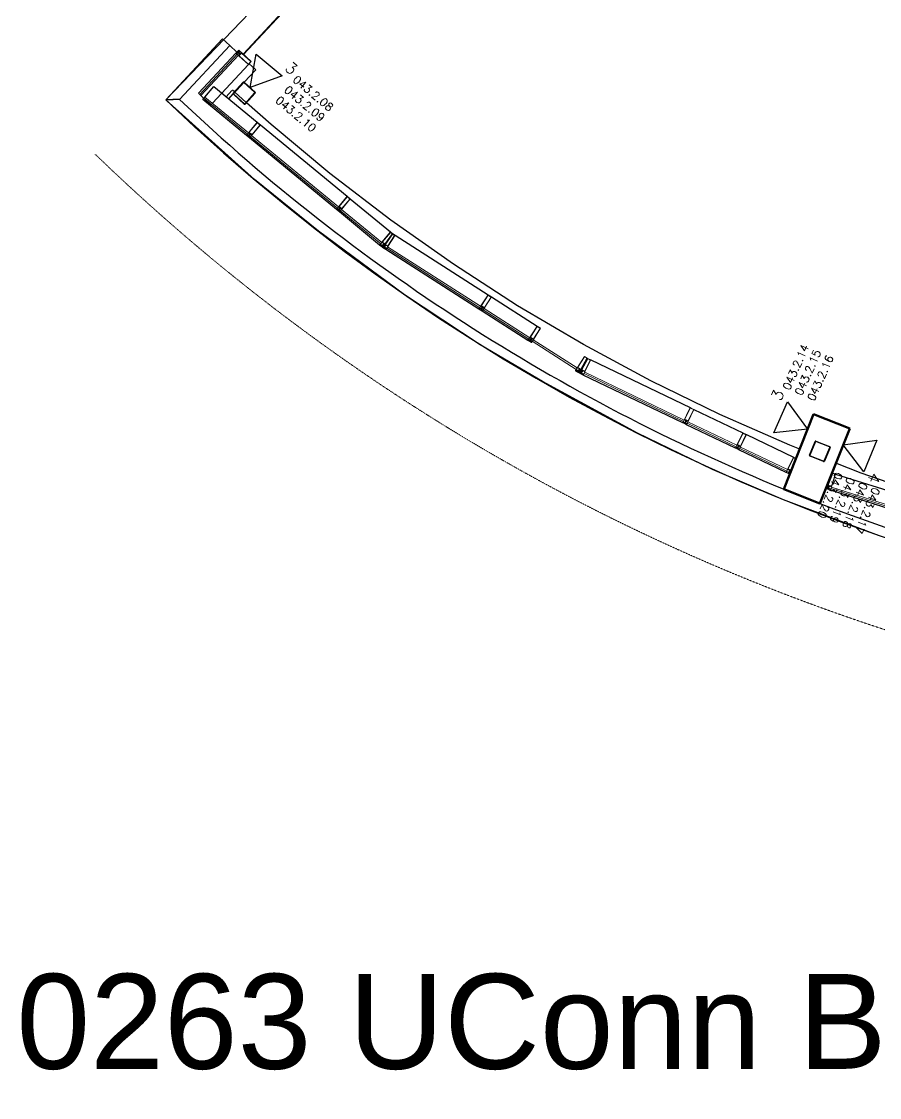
# Model space of a CAD drawing. Header units: inches. Extents: x -460 to 10305, y -938 to 5356.
# Drawn here: x 248 to 778, y -938 to -273 of the extents above; entities that cross this region are included whole.
import ezdxf
from ezdxf.enums import TextEntityAlignment as Align

# ---------------------------------------------------------------- set-up
doc = ezdxf.new("R2010")
doc.units = ezdxf.units.IN
doc.header["$MEASUREMENT"] = 0
doc.linetypes.add('01-0263-G-DWG-BFP-ARCH$0$Dash 1_16_', pattern=[0.125, 0.0625, -0.0625])
for name, color, linetype, lineweight in [('01-0263-G-DWG-BFP-ARCH$0$SP-COLUMNS', 40, 'Continuous', 13), ('01-0263-G-DWG-BFP-ARCH$0$SP-DETL-GENF', 3, 'Continuous', 9), ('01-0263-G-DWG-BFP-ARCH$0$SP-HIDDEN', 143, 'Continuous', 9), ('01-0263-G-DWG-BFP-ARCH$0$SP-PRINT_TEXT', 250, 'Continuous', 13), ('01-0263-G-DWG-BFP-ARCH$0$SP-WALL-HALF', 42, 'Continuous', 13)]:
    doc.layers.add(name, color=color, linetype=linetype, lineweight=lineweight)
for name, color, linetype in [('01-0263-G-DWG-BFP-ARCH$0$SP-GROSS', 30, 'Continuous'), ('01-0263-G-DWG-BFP-ARCH$0$SP-WALL', 7, 'Continuous'), ('01-0263-G-DWG-BFP-ARCH$0$SP-WINDOW', 6, 'Continuous'), ('T-Comm-E', 1, 'Continuous')]:
    doc.layers.add(name, color=color, linetype=linetype)
doc.styles.add('01-0263-G-DWG-BFP-ARCH$0$ARIAL', font='ARIAL', dxfattribs={"height": 0.2})
doc.styles.add('3-32', font='SIMPLEX.shx', dxfattribs={"height": 9})

# ---------------------------------------------------------------- blocks, each defined once
blk = doc.blocks.new('01-0263-G-DWG-BFP-ARCH$0$HSS-Hollow Structural Section-Column - HSS10X10X_250-1986347-GROUND FLOOR - PROPOSED')
at = {"layer": '01-0263-G-DWG-BFP-ARCH$0$SP-COLUMNS', "lineweight": 9}
h = blk.add_hatch(dxfattribs=at)
h.set_pattern_fill('FP_102', color=256, style=0, pattern_type=2)
h.set_pattern_definition([(246.673, (495.515, -1160.129), (12.34141, -5.32195), []), (246.673, (500.833, -1173.511), (12.34141, -5.32195), [])])
h.paths.add_polyline_path([(-4.53, 5), (-4.86, 4.86), (-5, 4.53), (-5, -4.53), (-4.86, -4.86), (-4.44, -5), (4.53, -5), (4.86, -4.86), (5, -4.53), (5, 4.53), (4.86, 4.86), (4.53, 5)], flags=0)
h.paths.add_polyline_path([(-4.53, 4.77), (4.53, 4.77), (4.7, 4.7), (4.77, 4.53), (4.77, -4.53), (4.7, -4.7), (4.53, -4.77), (-4.53, -4.77), (-4.7, -4.7), (-4.77, -4.53), (-4.77, 4.53), (-4.7, 4.7)], flags=0)
at = {"layer": '01-0263-G-DWG-BFP-ARCH$0$SP-COLUMNS', "lineweight": 30}
for p, q in [((-5, -4.53), (-5, 4.53)), ((-4.77, 4.53), (-4.77, -4.53)), ((-4.53, 5), (4.53, 5)), ((4.53, 4.77), (-4.53, 4.77)), ((4.77, -4.53), (4.77, 4.53)), ((5, 4.53), (5, -4.53)), ((-4.53, -4.77), (4.53, -4.77)), ((4.53, -5), (-4.53, -5))]:
    blk.add_line(p, q, dxfattribs=at)
for centre, radius, start, end in [((-4.53, 4.53), 0.466, 90, 180), ((-4.53, 4.53), 0.233, 90, 180), ((4.53, 4.53), 0.466, 0, 90), ((4.53, 4.53), 0.233, 0, 90), ((-4.53, -4.53), 0.466, 180, 270), ((-4.53, -4.53), 0.233, 180, 270), ((4.53, -4.53), 0.466, 270, 0), ((4.53, -4.53), 0.233, 270, 360)]:
    blk.add_arc(centre, radius, start, end, dxfattribs=at)
blk = doc.blocks.new('01-0263-G-DWG-BFP-ARCH$0$HSS-Hollow Structural Section-Column - HSS10X10X_250-V85-GROUND FLOOR - PROPOSED')
at = {"layer": '01-0263-G-DWG-BFP-ARCH$0$SP-COLUMNS', "lineweight": 9}
h = blk.add_hatch(dxfattribs=at)
h.set_pattern_fill('FP_103', color=256, style=0, pattern_type=2)
h.set_pattern_definition([(267.124, (457.335, -988.287), (13.42307, -0.67435), []), (267.124, (466.994, -998.968), (13.42307, -0.67435), [])])
h.paths.add_polyline_path([(-4.86, 4.86), (-5, 4.53), (-5, -4.53), (-4.86, -4.86), (-4.53, -5), (4.53, -5), (4.86, -4.86), (5, -4.53), (5, 4.53), (4.86, 4.86), (4.53, 5), (-4.53, 5)], flags=0)
h.paths.add_polyline_path([(-4.7, 4.7), (-4.53, 4.77), (4.53, 4.77), (4.7, 4.7), (4.77, 4.53), (4.77, -4.53), (4.7, -4.7), (4.53, -4.77), (-4.53, -4.77), (-4.7, -4.7), (-4.77, -4.53), (-4.77, 4.53)], flags=0)
at = {"layer": '01-0263-G-DWG-BFP-ARCH$0$SP-COLUMNS', "lineweight": 30}
for p, q in [((-5, -4.53), (-5, 4.53)), ((-4.77, 4.53), (-4.77, -4.53)), ((-4.53, 5), (4.53, 5)), ((4.53, 4.77), (-4.53, 4.77)), ((4.77, -4.53), (4.77, 4.53)), ((5, 4.53), (5, -4.53)), ((-4.53, -4.77), (4.53, -4.77)), ((4.53, -5), (-4.53, -5))]:
    blk.add_line(p, q, dxfattribs=at)
for centre, radius, start, end in [((-4.53, 4.53), 0.466, 90, 180), ((-4.53, 4.53), 0.233, 90, 180), ((4.53, 4.53), 0.466, 0, 90), ((4.53, 4.53), 0.233, 0, 90), ((-4.53, -4.53), 0.466, 180, 270), ((-4.53, -4.53), 0.233, 180, 270), ((4.53, -4.53), 0.466, 270, 0), ((4.53, -4.53), 0.233, 270, 360)]:
    blk.add_arc(centre, radius, start, end, dxfattribs=at)
blk = doc.blocks.new('01-0263-G-DWG-BFP-ARCH$0$Basic Wall _ U CONN - Curved Front Wall END - ___-4148764-GROUND FLOOR - PROPOSED')
at = {"layer": '01-0263-G-DWG-BFP-ARCH$0$SP-WALL'}
for p, q in [((-320.57, -1021.53), (-316.92, -1024.93)), ((-323.72, -1033), (-316.54, -1025.28)), ((-316.92, -1024.93), (-316.54, -1025.28)), ((-330.3, -1040.07), (-323.88, -1033.17)), ((-333.25, -1043.24), (-330.47, -1040.25))]:
    blk.add_line(p, q, dxfattribs=at)
blk = doc.blocks.new('01-0263-G-DWG-BFP-ARCH$0$Basic Wall _ U CONN - Curved Front Wall END - ___-4139827-GROUND FLOOR - PROPOSED')
at = {"layer": '01-0263-G-DWG-BFP-ARCH$0$SP-WALL'}
for p, q in [((-372.11, -1043.9), (-337.04, -1006.21)), ((-332.65, -1010.29), (-363.67, -1043.64)), ((-337.04, -1006.21), (-332.65, -1010.29)), ((-332.65, -1010.29), (-328.26, -1014.38))]:
    blk.add_line(p, q, dxfattribs=at)
blk.add_lwpolyline([(-363.67, -1043.64), (-364.73, -1043.68), (-365.78, -1043.71), (-366.83, -1043.74), (-367.89, -1043.77), (-368.94, -1043.81), (-370, -1043.84), (-371.05, -1043.87), (-372.11, -1043.9)], dxfattribs=at)
blk = doc.blocks.new('01-0263-G-DWG-BFP-ARCH$0$System Panel - INSULATED - TEMPERED - GREEN TINT-4503100-GROUND FLOOR - PROPOSED')
at = {"layer": '01-0263-G-DWG-BFP-ARCH$0$SP-WINDOW', "lineweight": 13}
for p, q in [((16.63, 0.5), (-17.37, 0.5)), ((-17.37, 0.5), (-17.37, -0.5)), ((16.63, -0.5), (16.63, 0.5)), ((-17.37, -0.5), (16.63, -0.5))]:
    blk.add_line(p, q, dxfattribs=at)
blk = doc.blocks.new('01-0263-G-DWG-BFP-ARCH$0$System Panel - FLOAT GLASS - TEMPERED - CLEAR-4165941-GROUND FLOOR - PROPOSED')
at = {"layer": '01-0263-G-DWG-BFP-ARCH$0$SP-WINDOW', "lineweight": 13}
for p, q in [((16.07, 0.5), (-16.07, 0.5)), ((-16.07, 0.5), (-16.07, -0.5)), ((16.07, -0.5), (16.07, 0.5)), ((-16.07, -0.5), (16.07, -0.5))]:
    blk.add_line(p, q, dxfattribs=at)
blk = doc.blocks.new('01-0263-G-DWG-BFP-ARCH$0$System Panel - FLOAT GLASS - TEMPERED - CLEAR-4165942-GROUND FLOOR - PROPOSED')
at = {"layer": '01-0263-G-DWG-BFP-ARCH$0$SP-WINDOW', "lineweight": 13}
for p, q in [((34.75, 0.5), (-34.75, 0.5)), ((-34.75, 0.5), (-34.75, -0.5)), ((34.75, -0.5), (34.75, 0.5)), ((-34.75, -0.5), (34.75, -0.5))]:
    blk.add_line(p, q, dxfattribs=at)
blk = doc.blocks.new('01-0263-G-DWG-BFP-ARCH$0$System Panel - FLOAT GLASS - TEMPERED - CLEAR-4165943-GROUND FLOOR - PROPOSED')
at = {"layer": '01-0263-G-DWG-BFP-ARCH$0$SP-WINDOW', "lineweight": 13}
for p, q in [((17.43, 0.5), (-17.43, 0.5)), ((-17.43, 0.5), (-17.43, -0.5)), ((17.43, -0.5), (17.43, 0.5)), ((-17.43, -0.5), (17.43, -0.5))]:
    blk.add_line(p, q, dxfattribs=at)
blk = doc.blocks.new('01-0263-G-DWG-BFP-ARCH$0$Rectangular Mullion - 10_5 X 2_5 Mullion-V90-GROUND FLOOR - PROPOSED')
at = {"layer": '01-0263-G-DWG-BFP-ARCH$0$SP-DETL-GENF', "lineweight": 20}
for p, q in [((-1.25, 1.5), (-1.25, 1.06)), ((1.25, 1.5), (-1.25, 1.5)), ((-1.25, 0.96), (-1.25, 0.77)), ((-1.23, 0.75), (-1.15, 0.75)), ((-1.18, 0.99), (-1.22, 0.99)), ((-1.2, 1.08), (-1.2, 1.44)), ((-1.2, 1.44), (1.2, 1.44)), ((-1.06, 1.27), (-1.16, 1.08)), ((-1.11, 0.9), (-1.03, 0.9)), ((-1.05, 1.12), (-0.99, 1.23)), ((-1.05, 0.99), (-1.05, 1.12)), ((-0.94, 0.99), (-1.05, 0.99)), ((-0.99, 0.75), (0.99, 0.75)), ((-0.88, 0.85), (-0.88, 0.93)), ((-0.32, 0.85), (-0.88, 0.85)), ((-0.3, 0.88), (-0.32, 0.85)), ((-0.1, 0.5), (-0.31, 0.5)), ((-0.31, 0.5), (-0.31, 0.01)), ((-0.31, 0.01), (-0.25, 0.01)), ((0.3, 0.88), (-0.3, 0.88)), ((-0.25, 0.01), (-0.25, -0.07)), ((-0.19, 0.5), (-0.19, 0.17)), ((-0.19, 0.17), (-0.1, 0.06)), ((-0.04, -0.15), (-0.1, 0.07)), ((0.1, 0.07), (0.04, -0.15)), ((0.1, 0.5), (0.31, 0.5)), ((0.19, 0.17), (0.1, 0.06)), ((0.19, 0.5), (0.19, 0.17)), ((0.25, -0.07), (0.25, 0.01)), ((0.25, 0.01), (0.31, 0.01)), ((0.33, 0.85), (0.3, 0.88)), ((0.31, 0.01), (0.31, 0.5)), ((0.88, 0.85), (0.33, 0.85)), ((0.88, 0.93), (0.88, 0.85)), ((1.05, 0.99), (0.94, 0.99)), ((0.99, 1.23), (1.05, 1.12)), ((1.03, 0.9), (1.11, 0.9)), ((1.05, 1.12), (1.05, 0.99)), ((1.16, 1.08), (1.06, 1.27)), ((1.15, 0.75), (1.23, 0.75)), ((1.22, 0.99), (1.18, 0.99)), ((1.2, 1.44), (1.2, 1.08)), ((1.25, 1.06), (1.25, 1.5)), ((1.25, 0.77), (1.25, 0.96)), ((-0.83, -0.75), (-1.25, -0.75)), ((-1.25, -0.75), (-1.25, -9)), ((-1.09, -1.09), (-1.09, -8.72)), ((-0.16, -1.06), (-1.06, -1.06)), ((-0.71, -0.9), (-0.79, -0.9)), ((-0.54, -0.75), (-0.67, -0.75)), ((-0.51, -0.87), (-0.51, -0.78)), ((-0.23, -0.9), (-0.48, -0.9)), ((-0.41, -0.83), (-0.41, -0.9)), ((-0.31, -0.8), (-0.38, -0.8)), ((-0.31, -0.07), (-0.31, -0.8)), ((-0.25, -0.07), (-0.31, -0.07)), ((-0.21, -0.84), (-0.21, -0.18)), ((-0.21, -0.18), (-0.14, -0.18)), ((-0.2, -0.78), (-0.2, -0.87)), ((-0.03, -0.75), (-0.17, -0.75)), ((0.07, -0.94), (-0.07, -0.94)), ((0, -0.78), (-0.03, -0.75)), ((0.03, -0.75), (0, -0.78)), ((0.17, -0.75), (0.03, -0.75)), ((0.14, -0.18), (0.21, -0.18)), ((1.06, -1.06), (0.16, -1.06)), ((0.2, -0.87), (0.2, -0.78)), ((0.21, -0.18), (0.21, -0.84)), ((0.49, -0.9), (0.23, -0.9)), ((0.31, -0.07), (0.25, -0.07)), ((0.31, -0.8), (0.31, -0.07)), ((0.38, -0.8), (0.31, -0.8)), ((0.41, -0.9), (0.41, -0.83)), ((0.52, -0.78), (0.52, -0.87)), ((0.67, -0.75), (0.55, -0.75)), ((0.79, -0.9), (0.71, -0.9)), ((1.25, -0.75), (0.83, -0.75)), ((1.09, -8.72), (1.09, -1.09)), ((1.25, -9), (1.25, -0.75)), ((-1.25, -9), (1.25, -9)), ((-1.06, -8.75), (1.06, -8.75))]:
    blk.add_line(p, q, dxfattribs=at)
at = {"layer": '01-0263-G-DWG-BFP-ARCH$0$SP-DETL-GENF'}
for p, q in [((-0.31, 0.75), (-0.31, 0.5)), ((-0.25, 0.91), (0.25, 0.91)), ((-0.25, 0.88), (-0.25, 0.91)), ((-0.2, 1.05), (-0.2, 0.91)), ((0.19, 1.06), (-0.19, 1.06)), ((-0.15, 1.09), (0.15, 1.09)), ((-0.13, 0.21), (-0.13, 0.88)), ((0, -0.13), (-0.13, 0.21)), ((-0.1, 1.06), (-0.1, 0.91)), ((-0.1, -0.98), (-0.1, 0.5)), ((0.13, 0.21), (0, -0.13)), ((0.1, 1.06), (0.1, 0.91)), ((0.1, 0.5), (0.1, -0.98)), ((0.13, 0.88), (0.13, 0.21)), ((0.2, 1.05), (0.2, 0.91)), ((0.25, 0.91), (0.25, 0.88)), ((0.31, 0.5), (0.31, 0.75)), ((0, -1.08), (-0.1, -0.98)), ((0.1, -0.98), (0, -1.08))]:
    blk.add_line(p, q, dxfattribs=at)
at = {"layer": '01-0263-G-DWG-BFP-ARCH$0$SP-DETL-GENF', "lineweight": 20}
for centre, radius, start, end in [((-1.19, 1.06), 0.06, 180, 270), ((-1.22, 0.96), 0.03, 90, 180), ((-1.23, 0.77), 0.02, 180, 270), ((-1.18, 1.04), 0.05, 270, 71.33708), ((-1.17, 1.04), 0.04, 270, 90), ((-1.11, 0.85), 0.05, 90, 180), ((-1.07, 0.84), 0.09, 180, 225.18969), ((-1.15, 0.76), 0.015, 270, 45.18969), ((-1.02, 1.25), 0.04, 330, 150), ((-1.03, 0.85), 0.05, 360, 90), ((-0.99, 0.76), 0.015, 134.81031, 270), ((-1.07, 0.84), 0.09, 314.81031, 0), ((-0.94, 0.93), 0.06, 360, 90), ((0.94, 0.93), 0.06, 90, 180), ((1.02, 1.25), 0.04, 30, 210), ((1.03, 0.85), 0.05, 90, 180), ((1.07, 0.84), 0.09, 180, 225.18969), ((0.99, 0.76), 0.015, 270, 45.18969), ((1.11, 0.85), 0.05, 360, 90), ((1.18, 1.04), 0.05, 108.66292, 270), ((1.17, 1.04), 0.04, 90, 270), ((1.15, 0.76), 0.015, 134.81031, 270), ((1.07, 0.84), 0.09, 314.81031, 0), ((1.19, 1.06), 0.06, 270, 360), ((1.22, 0.96), 0.03, 360, 90), ((1.23, 0.77), 0.02, 270, 0), ((-1.06, -1.09), 0.03, 90, 180), ((-0.75, -0.84), 0.09, 134.81031, 183.83654), ((-0.79, -0.85), 0.05, 174.85197, 270), ((-0.83, -0.77), 0.015, 314.81031, 90), ((-0.71, -0.85), 0.05, 270, 5.14803), ((-0.67, -0.77), 0.015, 90, 225.18969), ((-0.75, -0.84), 0.09, 356.16346, 45.18969), ((-0.54, -0.78), 0.03, 360, 90), ((-0.48, -0.87), 0.03, 180, 270), ((-0.38, -0.83), 0.03, 90, 180), ((-0.27, -0.84), 0.06, 270, 360), ((-0.23, -0.87), 0.03, 270, 360), ((-0.17, -0.78), 0.03, 90, 180), ((-0.16, -1), 0.06, 270, 360), ((0, -0.14), 0.143, 197.50636, 342.49364), ((-0.07, -0.97), 0.03, 90, 165.16489), ((0, -0.14), 0.043, 195, 345), ((0.07, -0.97), 0.03, 360, 90), ((0.16, -1), 0.06, 180, 270), ((0.17, -0.78), 0.03, 360, 90), ((0.23, -0.87), 0.03, 180, 270), ((0.27, -0.84), 0.06, 180, 270), ((0.38, -0.83), 0.03, 360, 90), ((0.49, -0.87), 0.03, 270, 360), ((0.55, -0.78), 0.03, 90, 180), ((0.75, -0.84), 0.09, 134.81031, 183.83654), ((0.71, -0.85), 0.05, 174.85197, 270), ((0.67, -0.77), 0.015, 314.81031, 90), ((0.79, -0.85), 0.05, 270, 5.14803), ((0.83, -0.77), 0.015, 90, 225.18969), ((0.75, -0.84), 0.09, 356.16346, 45.18969), ((1.06, -1.09), 0.03, 360, 90), ((-1.06, -8.72), 0.03, 180, 270), ((1.06, -8.72), 0.03, 270, 360)]:
    blk.add_arc(centre, radius, start, end, dxfattribs=at)
at = {"layer": '01-0263-G-DWG-BFP-ARCH$0$SP-DETL-GENF'}
for centre, radius, start, end in [((-0.15, 1.04), 0.0543, 20.92336, 159.07318), ((0, 0.92), 0.165, 52.01362, 127.98128), ((0.15, 1.04), 0.0543, 20.94158, 159.08683)]:
    blk.add_arc(centre, radius, start, end, dxfattribs=at)
blk = doc.blocks.new('01-0263-G-DWG-BFP-ARCH$0$Rectangular Mullion - 10_5 X 2_5 7_5 angle Mullion-2237419-GROUND FLOOR - PROPOSED')
at = {"layer": '01-0263-G-DWG-BFP-ARCH$0$SP-DETL-GENF', "lineweight": 20}
for p, q in [((-1.25, 1.5), (-1.25, 1.06)), ((1.25, 1.5), (-1.25, 1.5)), ((-1.25, 0.96), (-1.25, 0.77)), ((-1.23, 0.75), (-1.15, 0.75)), ((-1.18, 0.99), (-1.22, 0.99)), ((-1.2, 1.08), (-1.2, 1.44)), ((-1.2, 1.44), (1.2, 1.44)), ((-1.06, 1.27), (-1.16, 1.08)), ((-1.11, 0.9), (-1.03, 0.9)), ((-1.05, 1.12), (-0.99, 1.23)), ((-1.05, 0.99), (-1.05, 1.12)), ((-0.94, 0.99), (-1.05, 0.99)), ((-0.99, 0.75), (0.99, 0.75)), ((-0.88, 0.85), (-0.88, 0.93)), ((-0.82, 0.85), (-0.88, 0.85)), ((-0.8, 0.88), (-0.82, 0.85)), ((-0.6, 0.5), (-0.81, 0.5)), ((-0.81, 0.5), (-0.81, 0.01)), ((-0.81, 0.01), (-0.75, 0.01)), ((-0.2, 0.88), (-0.8, 0.88)), ((-0.75, 0.01), (-0.75, -0.07)), ((-0.69, 0.5), (-0.69, 0.17)), ((-0.69, 0.17), (-0.6, 0.06)), ((-0.54, -0.15), (-0.6, 0.07)), ((-0.4, 0.07), (-0.46, -0.15)), ((-0.4, 0.5), (-0.19, 0.5)), ((-0.31, 0.17), (-0.4, 0.06)), ((-0.31, 0.5), (-0.31, 0.17)), ((-0.25, -0.07), (-0.25, 0.01)), ((-0.25, 0.01), (-0.19, 0.01)), ((-0.17, 0.85), (-0.2, 0.88)), ((-0.19, 0.01), (-0.19, 0.5)), ((0.88, 0.85), (-0.17, 0.85)), ((0.88, 0.93), (0.88, 0.85)), ((1.05, 0.99), (0.94, 0.99)), ((0.99, 1.23), (1.05, 1.12)), ((1.03, 0.9), (1.11, 0.9)), ((1.05, 1.12), (1.05, 0.99)), ((1.16, 1.08), (1.06, 1.27)), ((1.15, 0.75), (1.23, 0.75)), ((1.22, 0.99), (1.18, 0.99)), ((1.2, 1.44), (1.2, 1.08)), ((1.25, 1.06), (1.25, 1.5)), ((1.25, 0.77), (1.25, 0.96)), ((-1.14, -0.75), (-1.2, -0.75)), ((-1.2, -0.75), (-0.68, -9)), ((-1.04, -0.75), (-1.2, -0.75)), ((-0.66, -1.06), (-1.03, -1.06)), ((-1.03, -1.06), (-0.54, -8.75)), ((-1.01, -0.87), (-1.01, -0.78)), ((-0.73, -0.9), (-0.98, -0.9)), ((-0.91, -0.83), (-0.91, -0.9)), ((-0.81, -0.8), (-0.88, -0.8)), ((-0.81, -0.07), (-0.81, -0.8)), ((-0.75, -0.07), (-0.81, -0.07)), ((-0.71, -0.84), (-0.71, -0.18)), ((-0.71, -0.18), (-0.64, -0.18)), ((-0.7, -0.78), (-0.7, -0.87)), ((-0.53, -0.75), (-0.67, -0.75)), ((-0.43, -0.94), (-0.57, -0.94)), ((-0.5, -0.78), (-0.53, -0.75)), ((-0.47, -0.75), (-0.5, -0.78)), ((-0.33, -0.75), (-0.47, -0.75)), ((-0.36, -0.18), (-0.29, -0.18)), ((1.06, -1.06), (-0.34, -1.06)), ((-0.3, -0.87), (-0.3, -0.78)), ((-0.29, -0.18), (-0.29, -0.84)), ((0.17, -0.9), (-0.27, -0.9)), ((-0.19, -0.07), (-0.25, -0.07)), ((-0.19, -0.8), (-0.19, -0.07)), ((-0.12, -0.8), (-0.19, -0.8)), ((-0.09, -0.9), (-0.09, -0.83)), ((0.2, -0.78), (0.2, -0.87)), ((0.67, -0.75), (0.23, -0.75)), ((0.79, -0.9), (0.71, -0.9)), ((1.25, -0.75), (0.83, -0.75)), ((1.09, -8.72), (1.09, -1.09)), ((1.25, -9), (1.25, -0.75)), ((-0.68, -9), (1.25, -9)), ((-0.54, -8.75), (1.06, -8.75))]:
    blk.add_line(p, q, dxfattribs=at)
at = {"layer": '01-0263-G-DWG-BFP-ARCH$0$SP-DETL-GENF'}
for p, q in [((-1.2, 0.75), (-1.2, -0.75)), ((-1.15, 0.75), (-1.1, 0.75)), ((-1.1, -0.75), (-1.1, 0.75)), ((-0.81, 0.75), (-0.81, 0.5)), ((-0.75, 0.91), (-0.25, 0.91)), ((-0.75, 0.88), (-0.75, 0.91)), ((-0.7, 1.05), (-0.7, 0.91)), ((-0.31, 1.06), (-0.69, 1.06)), ((-0.65, 1.09), (-0.35, 1.09)), ((-0.63, 0.21), (-0.63, 0.88)), ((-0.5, -0.13), (-0.63, 0.21)), ((-0.6, 1.06), (-0.6, 0.91)), ((-0.6, -0.98), (-0.6, 0.5)), ((-0.37, 0.21), (-0.5, -0.13)), ((-0.4, 1.06), (-0.4, 0.91)), ((-0.4, 0.5), (-0.4, -0.98)), ((-0.37, 0.88), (-0.37, 0.21)), ((-0.3, 1.05), (-0.3, 0.91)), ((-0.25, 0.91), (-0.25, 0.88)), ((-0.19, 0.5), (-0.19, 0.75)), ((-1.2, -0.75), (-1.1, -0.75)), ((-0.5, -1.08), (-0.6, -0.98)), ((-0.4, -0.98), (-0.5, -1.08))]:
    blk.add_line(p, q, dxfattribs=at)
at = {"layer": '01-0263-G-DWG-BFP-ARCH$0$SP-DETL-GENF', "lineweight": 20}
for centre, radius, start, end in [((-1.19, 1.06), 0.06, 180, 270), ((-1.22, 0.96), 0.03, 90, 180), ((-1.23, 0.77), 0.02, 180, 270), ((-1.18, 1.04), 0.05, 270, 71.33708), ((-1.17, 1.04), 0.04, 270, 90), ((-1.11, 0.85), 0.05, 90, 180), ((-1.07, 0.84), 0.09, 180, 225.18969), ((-1.15, 0.76), 0.015, 270, 45.18969), ((-1.02, 1.25), 0.04, 330, 150), ((-1.03, 0.85), 0.05, 360, 90), ((-0.99, 0.76), 0.015, 134.81031, 270), ((-1.07, 0.84), 0.09, 314.81031, 0), ((-0.94, 0.93), 0.06, 360, 90), ((0.94, 0.93), 0.06, 90, 180), ((1.02, 1.25), 0.04, 30, 210), ((1.03, 0.85), 0.05, 90, 180), ((1.07, 0.84), 0.09, 180, 225.18969), ((0.99, 0.76), 0.015, 270, 45.18969), ((1.11, 0.85), 0.05, 360, 90), ((1.18, 1.04), 0.05, 108.66292, 270), ((1.17, 1.04), 0.04, 90, 270), ((1.15, 0.76), 0.015, 134.81031, 270), ((1.07, 0.84), 0.09, 314.81031, 0), ((1.19, 1.06), 0.06, 270, 360), ((1.22, 0.96), 0.03, 360, 90), ((1.23, 0.77), 0.02, 270, 0), ((-1.04, -0.78), 0.03, 360, 90), ((-0.98, -0.87), 0.03, 180, 270), ((-0.88, -0.83), 0.03, 90, 180), ((-0.77, -0.84), 0.06, 270, 360), ((-0.73, -0.87), 0.03, 270, 360), ((-0.67, -0.78), 0.03, 90, 180), ((-0.66, -1), 0.06, 270, 360), ((-0.5, -0.14), 0.143, 197.50636, 342.49364), ((-0.57, -0.97), 0.03, 90, 165.16489), ((-0.5, -0.14), 0.043, 195, 345), ((-0.43, -0.97), 0.03, 360, 90), ((-0.34, -1), 0.06, 180, 270), ((-0.33, -0.78), 0.03, 360, 90), ((-0.27, -0.87), 0.03, 180, 270), ((-0.23, -0.84), 0.06, 180, 270), ((-0.12, -0.83), 0.03, 360, 90), ((0.17, -0.87), 0.03, 270, 360), ((0.23, -0.78), 0.03, 90, 180), ((0.75, -0.84), 0.09, 134.81031, 183.83654), ((0.71, -0.85), 0.05, 174.85197, 270), ((0.67, -0.77), 0.015, 314.81031, 90), ((0.79, -0.85), 0.05, 270, 5.14803), ((0.83, -0.77), 0.015, 90, 225.18969), ((0.75, -0.84), 0.09, 356.16346, 45.18969), ((1.06, -1.09), 0.03, 360, 90), ((1.06, -8.72), 0.03, 270, 360)]:
    blk.add_arc(centre, radius, start, end, dxfattribs=at)
at = {"layer": '01-0263-G-DWG-BFP-ARCH$0$SP-DETL-GENF'}
for centre, radius, start, end in [((-0.65, 1.04), 0.0543, 20.92336, 159.07318), ((-0.5, 0.92), 0.165, 52.01362, 127.98128), ((-0.35, 1.04), 0.0543, 20.94158, 159.08683)]:
    blk.add_arc(centre, radius, start, end, dxfattribs=at)
blk = doc.blocks.new('01-0263-G-DWG-BFP-ARCH$0$System Panel - INSULATED - GREEN TINT-4512906-GROUND FLOOR - PROPOSED')
at = {"layer": '01-0263-G-DWG-BFP-ARCH$0$SP-WINDOW', "lineweight": 13}
for p, q in [((16.125, 0.5), (-16.125, 0.5)), ((-16.125, 0.5), (-16.125, -0.5)), ((16.125, -0.5), (16.125, 0.5)), ((-16.125, -0.5), (16.125, -0.5))]:
    blk.add_line(p, q, dxfattribs=at)
blk = doc.blocks.new('01-0263-G-DWG-BFP-ARCH$0$System Panel - INSULATED - GREEN TINT-4512905-GROUND FLOOR - PROPOSED')
at = {"layer": '01-0263-G-DWG-BFP-ARCH$0$SP-WINDOW', "lineweight": 13}
for p, q in [((16.75, 0.5), (-16.75, 0.5)), ((-16.75, 0.5), (-16.75, -0.5)), ((16.75, -0.5), (16.75, 0.5)), ((-16.75, -0.5), (16.75, -0.5))]:
    blk.add_line(p, q, dxfattribs=at)
blk = doc.blocks.new('01-0263-G-DWG-BFP-ARCH$0$System Panel - INSULATED - GREEN TINT-4512904-GROUND FLOOR - PROPOSED')
at = {"layer": '01-0263-G-DWG-BFP-ARCH$0$SP-WINDOW', "lineweight": 13}
for p, q in [((34.125, 0.5), (-34.125, 0.5)), ((-34.125, 0.5), (-34.125, -0.5)), ((34.125, -0.5), (34.125, 0.5)), ((-34.125, -0.5), (34.125, -0.5))]:
    blk.add_line(p, q, dxfattribs=at)
blk = doc.blocks.new('01-0263-G-DWG-BFP-ARCH$0$Rectangular Mullion - 10_5 X 2_5 7_5 angle Mullion OPP-2246048-GROUND FLOOR - PROPOSED')
at = {"layer": '01-0263-G-DWG-BFP-ARCH$0$SP-DETL-GENF', "lineweight": 20}
for p, q in [((-1.25, 1.5), (1.25, 1.5)), ((-1.25, 1.06), (-1.25, 1.5)), ((-1.25, 0.77), (-1.25, 0.96)), ((-1.15, 0.75), (-1.23, 0.75)), ((-1.22, 0.99), (-1.18, 0.99)), ((1.2, 1.44), (-1.2, 1.44)), ((-1.2, 1.44), (-1.2, 1.08)), ((-1.16, 1.08), (-1.06, 1.27)), ((-1.03, 0.9), (-1.11, 0.9)), ((-0.99, 1.23), (-1.05, 1.12)), ((-1.05, 1.12), (-1.05, 0.99)), ((-1.05, 0.99), (-0.94, 0.99)), ((0.99, 0.75), (-0.99, 0.75)), ((-0.88, 0.93), (-0.88, 0.85)), ((-0.88, 0.85), (0.17, 0.85)), ((0.17, 0.85), (0.2, 0.88)), ((0.19, 0.01), (0.19, 0.5)), ((0.4, 0.5), (0.19, 0.5)), ((0.25, 0.01), (0.19, 0.01)), ((0.2, 0.88), (0.8, 0.88)), ((0.25, -0.07), (0.25, 0.01)), ((0.31, 0.5), (0.31, 0.17)), ((0.31, 0.17), (0.4, 0.06)), ((0.4, 0.07), (0.46, -0.15)), ((0.54, -0.15), (0.6, 0.07)), ((0.6, 0.5), (0.81, 0.5)), ((0.69, 0.17), (0.6, 0.06)), ((0.69, 0.5), (0.69, 0.17)), ((0.75, 0.01), (0.75, -0.07)), ((0.81, 0.01), (0.75, 0.01)), ((0.8, 0.88), (0.82, 0.85)), ((0.81, 0.5), (0.81, 0.01)), ((0.82, 0.85), (0.88, 0.85)), ((0.88, 0.85), (0.88, 0.93)), ((0.94, 0.99), (1.05, 0.99)), ((1.05, 1.12), (0.99, 1.23)), ((1.11, 0.9), (1.03, 0.9)), ((1.05, 0.99), (1.05, 1.12)), ((1.06, 1.27), (1.16, 1.08)), ((1.23, 0.75), (1.15, 0.75)), ((1.18, 0.99), (1.22, 0.99)), ((1.2, 1.08), (1.2, 1.44)), ((1.25, 1.5), (1.25, 1.06)), ((1.25, 0.96), (1.25, 0.77)), ((-1.25, -9), (-1.25, -0.75)), ((-1.25, -0.75), (-0.83, -0.75)), ((-1.09, -8.72), (-1.09, -1.09)), ((-1.06, -1.06), (0.34, -1.06)), ((-0.79, -0.9), (-0.71, -0.9)), ((-0.67, -0.75), (-0.23, -0.75)), ((-0.2, -0.78), (-0.2, -0.87)), ((-0.17, -0.9), (0.27, -0.9)), ((0.09, -0.9), (0.09, -0.83)), ((0.12, -0.8), (0.19, -0.8)), ((0.19, -0.8), (0.19, -0.07)), ((0.19, -0.07), (0.25, -0.07)), ((0.29, -0.18), (0.29, -0.84)), ((0.36, -0.18), (0.29, -0.18)), ((0.3, -0.87), (0.3, -0.78)), ((0.33, -0.75), (0.47, -0.75)), ((0.43, -0.94), (0.57, -0.94)), ((0.47, -0.75), (0.5, -0.78)), ((0.5, -0.78), (0.53, -0.75)), ((0.53, -0.75), (0.67, -0.75)), ((1.03, -1.06), (0.54, -8.75)), ((0.71, -0.18), (0.64, -0.18)), ((0.66, -1.06), (1.03, -1.06)), ((1.2, -0.75), (0.68, -9)), ((0.7, -0.78), (0.7, -0.87)), ((0.71, -0.84), (0.71, -0.18)), ((0.73, -0.9), (0.98, -0.9)), ((0.75, -0.07), (0.81, -0.07)), ((0.81, -0.07), (0.81, -0.8)), ((0.81, -0.8), (0.88, -0.8)), ((0.91, -0.83), (0.91, -0.9)), ((1.01, -0.87), (1.01, -0.78)), ((1.04, -0.75), (1.2, -0.75)), ((1.14, -0.75), (1.2, -0.75)), ((0.68, -9), (-1.25, -9)), ((0.54, -8.75), (-1.06, -8.75))]:
    blk.add_line(p, q, dxfattribs=at)
at = {"layer": '01-0263-G-DWG-BFP-ARCH$0$SP-DETL-GENF'}
for p, q in [((0.19, 0.5), (0.19, 0.75)), ((0.75, 0.91), (0.25, 0.91)), ((0.25, 0.91), (0.25, 0.88)), ((0.3, 1.05), (0.3, 0.91)), ((0.31, 1.06), (0.69, 1.06)), ((0.65, 1.09), (0.35, 1.09)), ((0.37, 0.88), (0.37, 0.21)), ((0.37, 0.21), (0.5, -0.13)), ((0.4, 1.06), (0.4, 0.91)), ((0.4, 0.5), (0.4, -0.98)), ((0.5, -0.13), (0.63, 0.21)), ((0.6, 1.06), (0.6, 0.91)), ((0.6, -0.98), (0.6, 0.5)), ((0.63, 0.21), (0.63, 0.88)), ((0.7, 1.05), (0.7, 0.91)), ((0.75, 0.88), (0.75, 0.91)), ((0.81, 0.75), (0.81, 0.5)), ((1.15, 0.75), (1.1, 0.75)), ((1.1, -0.75), (1.1, 0.75)), ((1.2, 0.75), (1.2, -0.75)), ((0.4, -0.98), (0.5, -1.08)), ((0.5, -1.08), (0.6, -0.98)), ((1.2, -0.75), (1.1, -0.75))]:
    blk.add_line(p, q, dxfattribs=at)
at = {"layer": '01-0263-G-DWG-BFP-ARCH$0$SP-DETL-GENF', "lineweight": 20}
for centre, radius, start, end in [((-1.19, 1.06), 0.06, 180, 270), ((-1.22, 0.96), 0.03, 90, 180), ((-1.23, 0.77), 0.02, 180, 270), ((-1.18, 1.04), 0.05, 270, 71.33708), ((-1.17, 1.04), 0.04, 270, 90), ((-1.11, 0.85), 0.05, 90, 180), ((-1.07, 0.84), 0.09, 180, 225.18969), ((-1.15, 0.76), 0.015, 270, 45.18969), ((-1.02, 1.25), 0.04, 330, 150), ((-1.03, 0.85), 0.05, 0, 90), ((-0.99, 0.76), 0.015, 134.81031, 270), ((-1.07, 0.84), 0.09, 314.81031, 0), ((-0.94, 0.93), 0.06, 360, 90), ((0.94, 0.93), 0.06, 90, 180), ((1.02, 1.25), 0.04, 30, 210), ((1.03, 0.85), 0.05, 90, 180), ((1.07, 0.84), 0.09, 180, 225.18969), ((0.99, 0.76), 0.015, 270, 45.18969), ((1.11, 0.85), 0.05, 360, 90), ((1.18, 1.04), 0.05, 108.66292, 270), ((1.17, 1.04), 0.04, 90, 270), ((1.15, 0.76), 0.015, 134.81031, 270), ((1.07, 0.84), 0.09, 314.81031, 0), ((1.19, 1.06), 0.06, 270, 0), ((1.22, 0.96), 0.03, 0, 90), ((1.23, 0.77), 0.02, 270, 0), ((-1.06, -1.09), 0.03, 90, 180), ((-0.75, -0.84), 0.09, 134.81031, 183.83654), ((-0.79, -0.85), 0.05, 174.85197, 270), ((-0.83, -0.77), 0.015, 314.81031, 90), ((-0.71, -0.85), 0.05, 270, 5.14803), ((-0.67, -0.77), 0.015, 90, 225.18969), ((-0.75, -0.84), 0.09, 356.16346, 45.18969), ((-0.23, -0.78), 0.03, 0, 90), ((-0.17, -0.87), 0.03, 180, 270), ((0.12, -0.83), 0.03, 90, 180), ((0.23, -0.84), 0.06, 270, 0), ((0.27, -0.87), 0.03, 270, 0), ((0.33, -0.78), 0.03, 90, 180), ((0.34, -1), 0.06, 270, 360), ((0.5, -0.14), 0.143, 197.50636, 342.49364), ((0.43, -0.97), 0.03, 90, 180), ((0.5, -0.14), 0.043, 195, 345), ((0.57, -0.97), 0.03, 14.83511, 90), ((0.66, -1), 0.06, 180, 270), ((0.67, -0.78), 0.03, 0, 90), ((0.73, -0.87), 0.03, 180, 270), ((0.77, -0.84), 0.06, 180, 270), ((0.88, -0.83), 0.03, 0, 90), ((0.98, -0.87), 0.03, 270, 0), ((1.04, -0.78), 0.03, 90, 180), ((-1.06, -8.72), 0.03, 180, 270)]:
    blk.add_arc(centre, radius, start, end, dxfattribs=at)
at = {"layer": '01-0263-G-DWG-BFP-ARCH$0$SP-DETL-GENF'}
for centre, radius, start, end in [((0.35, 1.04), 0.0543, 20.91317, 159.05842), ((0.5, 0.92), 0.165, 52.01872, 127.98638), ((0.65, 1.04), 0.0543, 20.92682, 159.07664)]:
    blk.add_arc(centre, radius, start, end, dxfattribs=at)
blk = doc.blocks.new('01-0263-G-DWG-BFP-ARCH$0$Basic Wall _ U CONN - Curved Front Wall - ___-4164516-GROUND FLOOR - PROPOSED')
at = {"layer": '01-0263-G-DWG-BFP-ARCH$0$SP-WALL'}
for p, q in [((-334.81, -1041.97), (-331.36, -1038.19)), ((-329.7, -1038.98), (-331.01, -1037.82)), ((-322.41, -1045.47), (-329.53, -1039.13)), ((-113.86, -1207.29), (-113.45, -1207.52)), ((37.99, -1278.48), (38.37, -1278.63))]:
    blk.add_line(p, q, dxfattribs=at)
for points in [[(19.59, -1259.74), (13.51, -1257.35), (-29.81, -1238.33), (-72.33, -1217.59), (-113.99, -1195.17), (-154.72, -1171.1), (-194.45, -1145.42), (-233.13, -1118.17), (-270.68, -1089.39), (-307.05, -1059.14), (-322.23, -1045.63)], [(312.42, -1337.46), (286.16, -1333.92), (239.56, -1325.74), (193.33, -1315.7), (147.53, -1303.83), (102.25, -1290.13), (57.55, -1274.63), (41.94, -1268.5)]]:
    blk.add_lwpolyline(points, dxfattribs=at)
blk = doc.blocks.new('01-0263-G-DWG-BFP-ARCH$0$Basic Wall _ U CONN - Curved Front Wall - ___-4164515-GROUND FLOOR - PROPOSED')
at = {"layer": '01-0263-G-DWG-BFP-ARCH$0$SP-WALL'}
for p, q in [((-114.52, -1208.5), (-114.12, -1208.72)), ((37.47, -1279.75), (37.87, -1279.91))]:
    blk.add_line(p, q, dxfattribs=at)
for radius, start, end in [(1215.34, 226.3134, 297.34766), (1209.34, 226.59398, 247.76724), (1209.34, 248.90437, 276.52182)]:
    blk.add_arc((467.34, -165.05), radius, start, end, dxfattribs=at)
blk.add_open_spline([(-363.67, -1043.64), (-364.61, -1043.67), (-366.48, -1043.73), (-369.3, -1043.82), (-371.17, -1043.87), (-372.11, -1043.9)], degree=3, dxfattribs=at)
blk = doc.blocks.new('01-0263-G-DWG-BFP-ARCH$0$System Panel - INSULATED - GREEN TINT-4615871-GROUND FLOOR - PROPOSED')
at = {"layer": '01-0263-G-DWG-BFP-ARCH$0$SP-WINDOW', "lineweight": 13}
for p, q in [((34.125, 0.5), (-34.125, 0.5)), ((-34.125, 0.5), (-34.125, -0.5)), ((34.125, -0.5), (34.125, 0.5)), ((-34.125, -0.5), (34.125, -0.5))]:
    blk.add_line(p, q, dxfattribs=at)
blk = doc.blocks.new('01-0263-G-DWG-BFP-ARCH$0$System Panel - INSULATED - GREEN TINT-4615926-GROUND FLOOR - PROPOSED')
at = {"layer": '01-0263-G-DWG-BFP-ARCH$0$SP-WINDOW', "lineweight": 13}
for p, q in [((16.13, 0.5), (-16.13, 0.5)), ((-16.13, 0.5), (-16.13, -0.5)), ((16.13, -0.5), (16.13, 0.5)), ((-16.13, -0.5), (16.13, -0.5))]:
    blk.add_line(p, q, dxfattribs=at)
blk = doc.blocks.new('01-0263-G-DWG-BFP-ARCH$0$System Panel - INSULATED - GREEN TINT-4615927-GROUND FLOOR - PROPOSED')
at = {"layer": '01-0263-G-DWG-BFP-ARCH$0$SP-WINDOW', "lineweight": 13}
for p, q in [((34.12, 0.5), (-34.12, 0.5)), ((-34.12, 0.5), (-34.12, -0.5)), ((34.12, -0.5), (34.12, 0.5)), ((-34.12, -0.5), (34.12, -0.5))]:
    blk.add_line(p, q, dxfattribs=at)
blk = doc.blocks.new('01-0263-G-DWG-BFP-ARCH', base_point=(1295.16, 1352.86))
at = {"layer": '01-0263-G-DWG-BFP-ARCH$0$SP-GROSS'}
blk.add_lwpolyline([(2118.69, 743.57), (2072.03, 758.73), (2013.31, 780.88), (1969.37, 799.54), (1923.09, 822.08), (1864.37, 853.95), (1825.87, 876.49), (1779.21, 907.59), (1725.93, 946.84), (1686.33, 978.83), (1631.65, 1027.99), (1729.88, 1130.41)], dxfattribs=at)
at = {"layer": '01-0263-G-DWG-BFP-ARCH$0$SP-HIDDEN', "linetype": '01-0263-G-DWG-BFP-ARCH$0$Dash 1_16_', "lineweight": 20}
blk.add_arc((2469.99, 1907.23), 1269.34, 225.98434, 298.49131, dxfattribs=at)
at = {"layer": '01-0263-G-DWG-BFP-ARCH$0$SP-WALL'}
for p, q in [((1889.23, 863.39), (1889.64, 863.17)), ((2041.23, 792.14), (2041.63, 791.98))]:
    blk.add_line(p, q, dxfattribs=at)
at = {"layer": '01-0263-G-DWG-BFP-ARCH$0$SP-WALL', "lineweight": 50}
for p, q in [((2031.96, 833.82), (2013.5, 787.35)), ((2054.26, 824.96), (2031.96, 833.82)), ((2035.81, 778.49), (2054.26, 824.96)), ((2013.5, 787.35), (2035.81, 778.49))]:
    blk.add_line(p, q, dxfattribs=at)
at = {"layer": '01-0263-G-DWG-BFP-ARCH$0$SP-WALL-HALF'}
for p, q in [((1728.44, 1108.99), (1679.38, 1056.29)), ((1728.66, 1108.78), (1679.62, 1056.07)), ((2031.83, 833.82), (2031.94, 833.78))]:
    blk.add_line(p, q, dxfattribs=at)
at = {"layer": '01-0263-G-DWG-BFP-ARCH$0$SP-WINDOW', "lineweight": 20, "extrusion": (0, 0, -1)}
for p, q in [((1676.69, 1058.79), (1674.99, 1056.96)), ((1684.38, 1051.64), (1676.69, 1058.79)), ((1674.99, 1056.96), (1682.68, 1049.81)), ((1682.68, 1049.81), (1684.38, 1051.64)), ((1688.11, 1014.15), (1681.43, 1006.05)), ((1683.36, 1004.46), (1690.04, 1012.56)), ((1690.04, 1012.56), (1688.11, 1014.15)), ((1681.43, 1006.05), (1683.36, 1004.46)), ((1743.7, 968.39), (1737.02, 960.29)), ((1738.95, 958.7), (1745.63, 966.8)), ((1745.63, 966.8), (1743.7, 968.39)), ((1737.02, 960.29), (1738.95, 958.7)), ((1771.65, 945.35), (1766.32, 938.08)), ((1773.27, 944.32), (1771.65, 945.35)), ((1766.32, 938.08), (1765.51, 936.81)), ((1767.62, 935.47), (1773.27, 944.32)), ((1765.51, 936.81), (1767.62, 935.47)), ((1830.77, 907.56), (1825.11, 898.71)), ((1827.22, 897.37), (1832.87, 906.21)), ((1832.87, 906.21), (1830.77, 907.56)), ((1825.11, 898.71), (1827.22, 897.37)), ((1861.1, 888.17), (1855.44, 879.32)), ((1857.55, 877.98), (1863.2, 886.82)), ((1863.2, 886.82), (1861.1, 888.17)), ((1855.44, 879.32), (1857.55, 877.98)), ((1892.45, 868.17), (1888.03, 860.31)), ((1889.63, 857.88), (1894.19, 867.34)), ((1894.19, 867.34), (1892.45, 868.17)), ((1888.03, 860.31), (1887.38, 858.96)), ((1887.38, 858.96), (1889.63, 857.88)), ((1955.69, 837.76), (1951.14, 828.3)), ((1953.4, 827.21), (1957.95, 836.68)), ((1957.95, 836.68), (1955.69, 837.76)), ((1951.14, 828.3), (1953.4, 827.21)), ((1988.14, 822.16), (1983.59, 812.7)), ((1985.84, 811.61), (1990.39, 821.07)), ((1990.39, 821.07), (1988.14, 822.16)), ((1983.59, 812.7), (1985.84, 811.61)), ((2043.71, 797.34), (2040.44, 788.93)), ((2042.37, 786.75), (2045.55, 796.75)), ((2045.55, 796.75), (2043.71, 797.34)), ((2040.44, 788.93), (2039.99, 787.5)), ((2039.99, 787.5), (2042.37, 786.75))]:
    blk.add_line(p, q, dxfattribs=at)
at = {"layer": '01-0263-G-DWG-BFP-ARCH$0$SP-WINDOW'}
for p, q in [((1651.83, 1032.07), (1674.99, 1056.96)), ((1682.68, 1049.81), (1660.45, 1025.91)), ((1652.56, 1031.39), (1651.83, 1032.07)), ((1655.8, 1029.74), (1661.2, 1036.3)), ((1661.2, 1036.3), (1688.11, 1014.15)), ((1659.52, 1024.92), (1653.3, 1030.71)), ((1654.53, 1028.2), (1655.16, 1028.97)), ((1681.43, 1006.05), (1654.53, 1028.2)), ((1659.77, 1025.18), (1659.52, 1024.92)), ((1690.04, 1012.56), (1743.7, 968.39)), ((1737.02, 960.29), (1683.36, 1004.46)), ((1745.63, 966.8), (1770.45, 946.37)), ((1763.77, 938.27), (1738.95, 958.7)), ((1773.27, 944.32), (1830.77, 907.56)), ((1825.11, 898.71), (1767.62, 935.47)), ((1832.87, 906.21), (1861.1, 888.17)), ((1855.44, 879.32), (1827.22, 897.37)), ((1894.19, 867.34), (1955.69, 837.76)), ((1951.14, 828.3), (1889.63, 857.88)), ((1957.95, 836.68), (1988.14, 822.16)), ((1983.59, 812.7), (1953.4, 827.21)), ((1990.39, 821.07), (2019.45, 807.1)), ((2014.9, 797.64), (1985.84, 811.61)), ((2045.55, 796.75), (2110.6, 776.09)), ((2107.42, 766.08), (2042.37, 786.75))]:
    blk.add_line(p, q, dxfattribs=at)
at = {"layer": '01-0263-G-DWG-BFP-ARCH$0$SP-WINDOW', "lineweight": 20}
for p, q in [((1770.45, 946.37), (1763.77, 938.27)), ((1766.66, 937.84), (1771.93, 945.15)), ((1771.93, 945.15), (1770.45, 946.37)), ((1763.77, 938.27), (1765.7, 936.68)), ((1765.7, 936.68), (1766.66, 937.84)), ((1890.39, 869.45), (1884.73, 860.6)), ((1887.64, 860.52), (1892.01, 868.41)), ((1892.01, 868.41), (1890.39, 869.45)), ((1884.73, 860.6), (1886.84, 859.25)), ((1886.84, 859.25), (1887.64, 860.52)), ((2019.45, 807.1), (2014.9, 797.64)), ((2017.81, 797.9), (2021.19, 806.26)), ((2021.19, 806.26), (2019.45, 807.1)), ((2014.9, 797.64), (2017.16, 796.55)), ((2017.16, 796.55), (2017.81, 797.9))]:
    blk.add_line(p, q, dxfattribs=at)
at = {"layer": '01-0263-G-DWG-BFP-ARCH$0$SP-COLUMNS'}
for name, p, rotation in [('01-0263-G-DWG-BFP-ARCH$0$HSS-Hollow Structural Section-Column - HSS10X10X_250-V85-GROUND FLOOR - PROPOSED', (1680.09, 1032.13), 137.8763884044798), ('01-0263-G-DWG-BFP-ARCH$0$HSS-Hollow Structural Section-Column - HSS10X10X_250-1986347-GROUND FLOOR - PROPOSED', (2035.79, 810.78), 158.3267481940078)]:
    blk.add_blockref(name, p, dxfattribs=dict(at, rotation=rotation))
at = {"layer": '01-0263-G-DWG-BFP-ARCH$0$SP-WALL'}
for name in ['01-0263-G-DWG-BFP-ARCH$0$Basic Wall _ U CONN - Curved Front Wall END - ___-4139827-GROUND FLOOR - PROPOSED', '01-0263-G-DWG-BFP-ARCH$0$Basic Wall _ U CONN - Curved Front Wall END - ___-4148764-GROUND FLOOR - PROPOSED', '01-0263-G-DWG-BFP-ARCH$0$Basic Wall _ U CONN - Curved Front Wall - ___-4164516-GROUND FLOOR - PROPOSED', '01-0263-G-DWG-BFP-ARCH$0$Basic Wall _ U CONN - Curved Front Wall - ___-4164515-GROUND FLOOR - PROPOSED']:
    blk.add_blockref(name, (2003.76, 2071.89), dxfattribs=at)
at = {"layer": '01-0263-G-DWG-BFP-ARCH$0$SP-WINDOW'}
for name, p, rotation in [('01-0263-G-DWG-BFP-ARCH$0$Rectangular Mullion - 10_5 X 2_5 Mullion-V90-GROUND FLOOR - PROPOSED', (1676.94, 1056.85), 47.06772503409588), ('01-0263-G-DWG-BFP-ARCH$0$System Panel - INSULATED - TEMPERED - GREEN TINT-4503100-GROUND FLOOR - PROPOSED', (1664.77, 1043.77), 47.06772503409588), ('01-0263-G-DWG-BFP-ARCH$0$System Panel - FLOAT GLASS - TEMPERED - CLEAR-4165943-GROUND FLOOR - PROPOSED', (1668.93, 1018.28), 140.5382826349015), ('01-0263-G-DWG-BFP-ARCH$0$Rectangular Mullion - 10_5 X 2_5 Mullion-V90-GROUND FLOOR - PROPOSED', (1683.35, 1006.41), 140.5382826349015), ('01-0263-G-DWG-BFP-ARCH$0$System Panel - FLOAT GLASS - TEMPERED - CLEAR-4165942-GROUND FLOOR - PROPOSED', (1711.15, 983.53), 140.5382826349015), ('01-0263-G-DWG-BFP-ARCH$0$Rectangular Mullion - 10_5 X 2_5 Mullion-V90-GROUND FLOOR - PROPOSED', (1738.94, 960.65), 140.5382826349015), ('01-0263-G-DWG-BFP-ARCH$0$System Panel - FLOAT GLASS - TEMPERED - CLEAR-4165941-GROUND FLOOR - PROPOSED', (1752.32, 949.64), 140.5382826349015), ('01-0263-G-DWG-BFP-ARCH$0$Rectangular Mullion - 10_5 X 2_5 7_5 angle Mullion-2237419-GROUND FLOOR - PROPOSED', (1765.69, 938.63), 140.5382826349015), ('01-0263-G-DWG-BFP-ARCH$0$Rectangular Mullion - 10_5 X 2_5 7_5 angle Mullion OPP-2246048-GROUND FLOOR - PROPOSED', (1767.37, 937.41), 147.4095391361035), ('01-0263-G-DWG-BFP-ARCH$0$System Panel - INSULATED - GREEN TINT-4615927-GROUND FLOOR - PROPOSED', (1797.17, 918.35), 147.4095391361035), ('01-0263-G-DWG-BFP-ARCH$0$Rectangular Mullion - 10_5 X 2_5 Mullion-V90-GROUND FLOOR - PROPOSED', (1826.97, 899.3), 147.4095391361035), ('01-0263-G-DWG-BFP-ARCH$0$System Panel - INSULATED - GREEN TINT-4512905-GROUND FLOOR - PROPOSED', (1842.14, 889.61), 147.4095391361035), ('01-0263-G-DWG-BFP-ARCH$0$Rectangular Mullion - 10_5 X 2_5 Mullion-V90-GROUND FLOOR - PROPOSED', (1857.3, 879.91), 147.4095391361035), ('01-0263-G-DWG-BFP-ARCH$0$System Panel - INSULATED - GREEN TINT-4615926-GROUND FLOOR - PROPOSED', (1871.95, 870.55), 147.4095391361035), ('01-0263-G-DWG-BFP-ARCH$0$Rectangular Mullion - 10_5 X 2_5 7_5 angle Mullion-2237419-GROUND FLOOR - PROPOSED', (1886.59, 861.19), 147.4095391361035), ('01-0263-G-DWG-BFP-ARCH$0$Rectangular Mullion - 10_5 X 2_5 7_5 angle Mullion OPP-2246048-GROUND FLOOR - PROPOSED', (1889.16, 859.77), 154.3169012195025), ('01-0263-G-DWG-BFP-ARCH$0$System Panel - INSULATED - GREEN TINT-4512904-GROUND FLOOR - PROPOSED', (1921.04, 844.44), 154.3169012195025), ('01-0263-G-DWG-BFP-ARCH$0$Rectangular Mullion - 10_5 X 2_5 Mullion-V90-GROUND FLOOR - PROPOSED', (1952.92, 829.11), 154.3169012195025), ('01-0263-G-DWG-BFP-ARCH$0$System Panel - INSULATED - GREEN TINT-4512905-GROUND FLOOR - PROPOSED', (1969.14, 821.31), 154.3169012195025), ('01-0263-G-DWG-BFP-ARCH$0$Rectangular Mullion - 10_5 X 2_5 Mullion-V90-GROUND FLOOR - PROPOSED', (1985.36, 813.51), 154.3169012195025), ('01-0263-G-DWG-BFP-ARCH$0$System Panel - INSULATED - GREEN TINT-4512906-GROUND FLOOR - PROPOSED', (2001.02, 805.98), 154.3169012195025), ('01-0263-G-DWG-BFP-ARCH$0$Rectangular Mullion - 10_5 X 2_5 7_5 angle Mullion-2237419-GROUND FLOOR - PROPOSED', (2016.68, 798.45), 154.3169012195025), ('01-0263-G-DWG-BFP-ARCH$0$Rectangular Mullion - 10_5 X 2_5 7_5 angle Mullion OPP-2246048-GROUND FLOOR - PROPOSED', (2041.63, 788.56), 162.3758808972732), ('01-0263-G-DWG-BFP-ARCH$0$System Panel - INSULATED - GREEN TINT-4615871-GROUND FLOOR - PROPOSED', (2075.35, 777.84), 162.3758808972732)]:
    blk.add_blockref(name, p, dxfattribs=dict(at, rotation=rotation))
at = {"layer": '01-0263-G-DWG-BFP-ARCH$0$SP-PRINT_TEXT', "linetype": 'Continuous', "style": '01-0263-G-DWG-BFP-ARCH$0$ARIAL'}
blk.add_text('0263 UConn Brien McMahon Residence Hall & Dining - G', height=58.6919, dxfattribs=at).set_placement((2589.58, 429.1), align=Align.CENTER)
blk = doc.blocks.new('DATA(3)')
for p, q in [((0, 0), (-10.5, 18.19)), ((-10.5, 18.19), (10.5, 18.19)), ((10.5, 18.19), (0, 0))]:
    blk.add_line(p, q)
at = {"insert": (8.78, 29.02), "char_height": 7, "width": 11.7808, "attachment_point": 1, "style": '3-32'}
blk.add_mtext('3', dxfattribs=at)
at = {"style": '3-32', "flags": 1}
for tag, p in [('RM_NUMBER', (79, 125.99)), ('UTP_CATEGORY', (79, 112.62)), ('QUANTITY_UTP', (79, 99.49)), ('WIRELESS_OUTLET_LOCATION', (79, 86.47)), ('TELECOMM_ROOM', (79, 72.62)), ('QTY_COAX', (78.12, 46.49)), ('POS_4', (181.94, 12.24)), ('POS_5', (181.94, 4.12)), ('POS_6', (181.94, -4.38))]:
    blk.add_attdef(tag, p, '', height=5, dxfattribs=at)
at = {"flags": 1}
blk.add_attdef('WO_NUMBER', text='', height=5, dxfattribs=at).set_placement((80.4, 32.5), align=Align.BOTTOM_LEFT)
at = {"style": '3-32'}
for tag, p in [('POS_1', (17.14, 19.74)), ('POS_2', (17.14, 11.49)), ('POS_3', (17.14, 3.12))]:
    blk.add_attdef(tag, p, '', height=5, dxfattribs=at)
blk = doc.blocks.new('DATA(4)')
for p, q in [((0, 0), (-10.5, 18.19)), ((-10.5, 18.19), (10.5, 18.19)), ((10.5, 18.19), (0, 0))]:
    blk.add_line(p, q)
at = {"insert": (8.78, 29.02), "char_height": 7, "width": 11.7808, "attachment_point": 1, "style": '3-32'}
blk.add_mtext('4', dxfattribs=at)
at = {"style": '3-32', "flags": 1}
for tag, p in [('RM_NUMBER', (67.72, 160.67)), ('UTP_CATEGORY', (67.72, 147.29)), ('QUANTITY_UTP', (67.72, 134.17)), ('WIRELESS_OUTLET_LOCATION', (67.72, 121.15)), ('TELECOMM_ROOM', (67.72, 107.29)), ('QTY_COAX', (66.97, 80.82)), ('POS_5', (193.08, 44.05)), ('POS_6', (193.09, 36.34))]:
    blk.add_attdef(tag, p, '', height=5, dxfattribs=at)
at = {"flags": 1}
blk.add_attdef('WO_NUMBER', text='', height=5, dxfattribs=at).set_placement((70.08, 65.95), align=Align.BOTTOM_LEFT)
at = {"style": '3-32'}
for tag, p in [('POS_1', (16.93, 26.74)), ('POS_2', (16.93, 18.49)), ('POS_3', (16.93, 9.99)), ('POS_4', (16.93, 1.87))]:
    blk.add_attdef(tag, p, '', height=5, dxfattribs=at)

msp = doc.modelspace()

# ---------------------------------------------------------------- block references
msp.add_blockref('01-0263-G-DWG-BFP-ARCH', (0.26, 3.26))

# ---------------------------------------------------------------- next in the draw order: block references
at = {"layer": 'T-Comm-E'}
for name, p, rotation, values in [('DATA(3)', (388.87, -314.05), 320.0986445313883, {'POS_1': '043.2.08', 'POS_2': '043.2.09', 'POS_3': '043.2.10'}), ('DATA(3)', (733.33, -525.16), 66.08684621855903, {'POS_1': '043.2.14', 'POS_2': '043.2.15', 'POS_3': '043.2.16'}), ('DATA(4)', (755.32, -534.82), 247.6953888433974, {'POS_1': '043.2.17', 'POS_2': '043.2.18', 'POS_3': '043.2.19', 'POS_4': '043.2.20'})]:
    msp.add_blockref(name, p, dxfattribs=dict(at, rotation=rotation)).add_auto_attribs(values)

doc.saveas('drawing.dxf')
